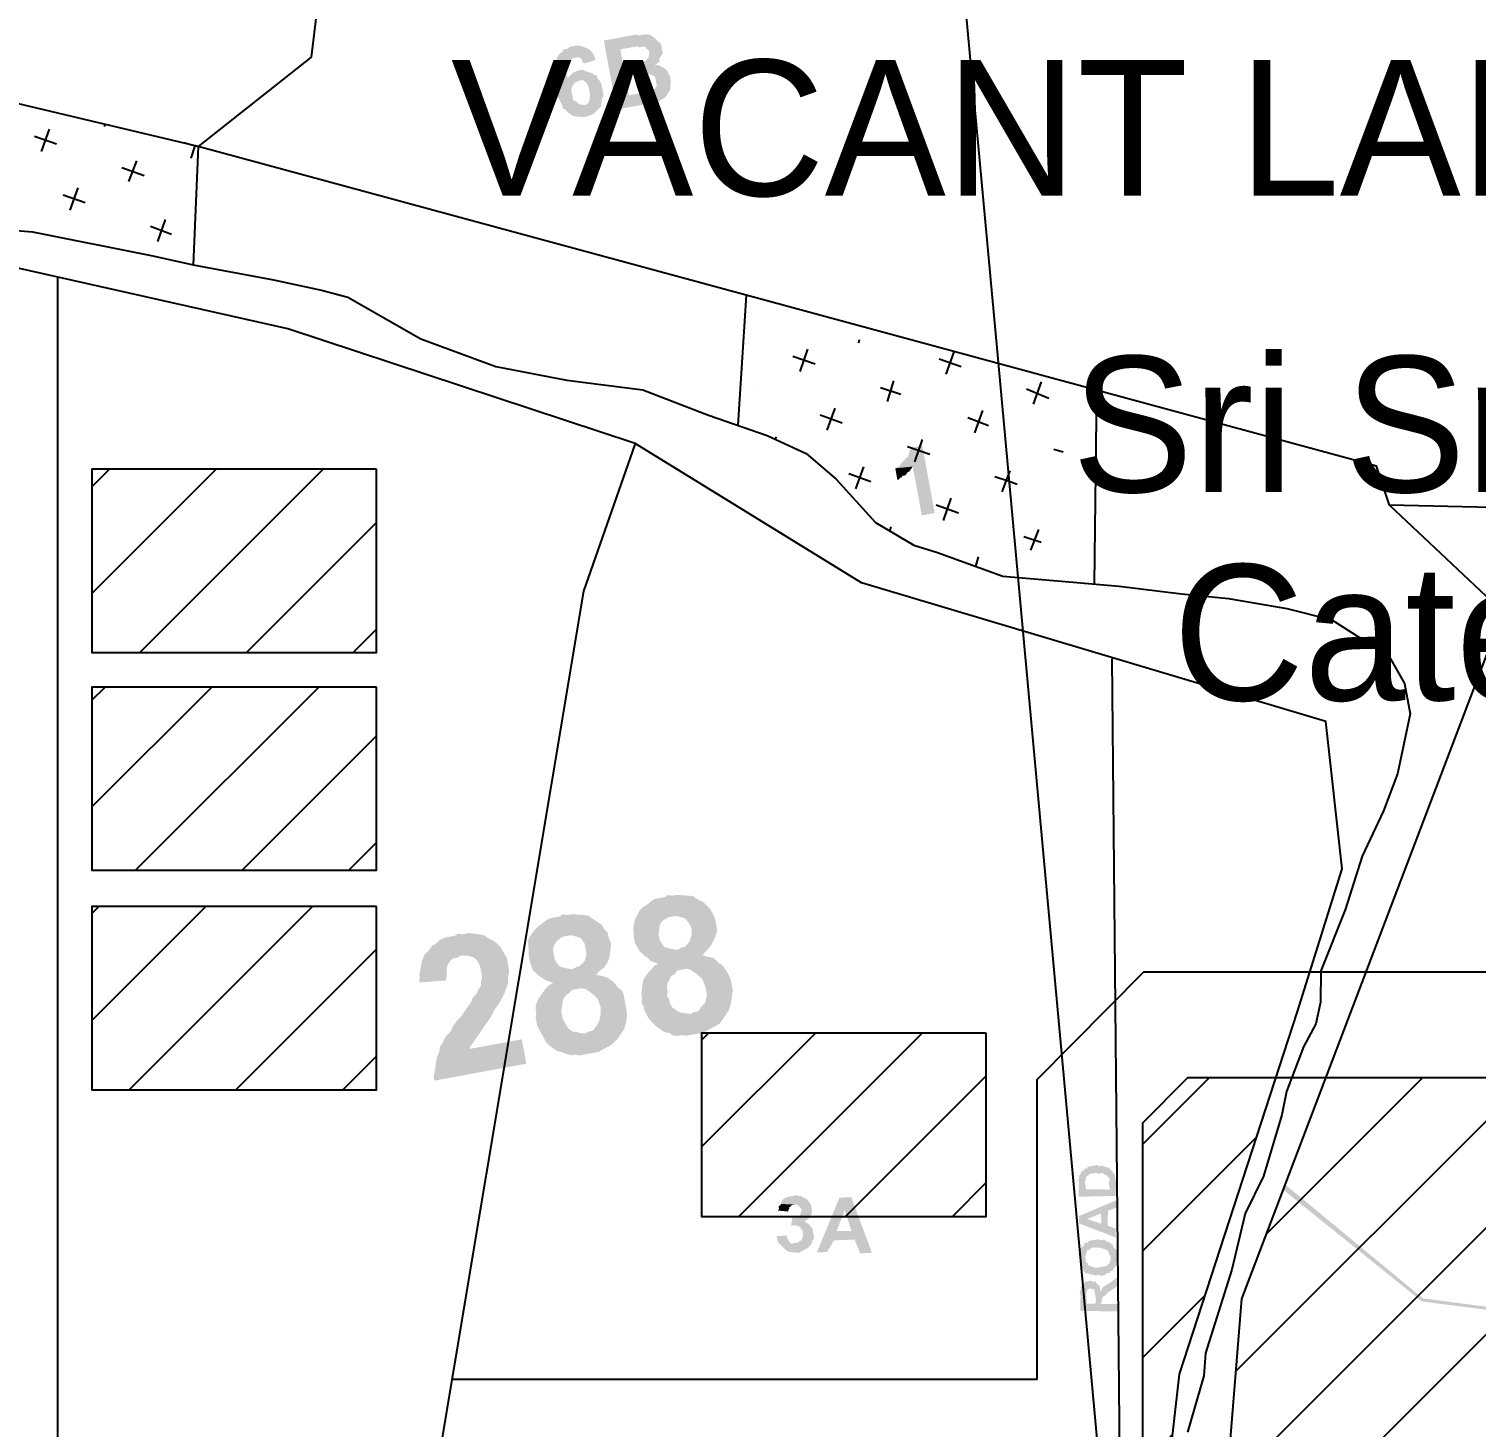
# Model space of a CAD drawing. Header units: metres. Extents: x 297 to 3998, y 336 to 1712.
# Drawn here: x 3337.9 to 3433.7, y 1351.8 to 1444.5 of the extents above; entities that cross this region are included whole.
import ezdxf

# ---------------------------------------------------------------- set-up
doc = ezdxf.new("R2010")
doc.units = ezdxf.units.M
doc.header["$MEASUREMENT"] = 0
doc.styles.get("Standard").update_dxf_attribs({"font": 'CENSCBK.TTF'})
pattern_1 = [(45, (-2513.5867, 677.9554), (-3.535534, 3.535534), [])]

msp = doc.modelspace()

# ---------------------------------------------------------------- hatches: boundary and pattern name
at = {"linetype": 'Continuous'}
for points in [[(3373.932, 1443.311), (3373.647, 1443.259), (3373.569, 1443.146), (3373.283, 1443.093), (3373.206, 1442.981), (3373.128, 1442.868), (3373.033, 1442.85), (3372.955, 1442.738), (3372.877, 1442.625), (3372.8, 1442.512), (3372.817, 1442.417), (3373.977, 1442.532), (3374.168, 1442.567), (3374.263, 1442.585), (3374.376, 1442.507), (3374.488, 1442.429), (3374.523, 1442.239), (3374.636, 1442.161), (3375.38, 1442.397), (3375.363, 1442.492), (3375.197, 1442.855), (3374.954, 1443.106), (3374.634, 1443.244), (3374.218, 1443.364), (3374.027, 1443.329)], [(3377.836, 1444.031), (3375.931, 1443.68), (3376.774, 1439.11), (3378.392, 1439.408), (3378.678, 1439.461), (3378.963, 1439.513), (3379.249, 1439.566), (3379.535, 1439.619), (3379.707, 1439.749), (3379.976, 1439.897), (3380.131, 1440.122), (3380.286, 1440.348), (3380.346, 1440.556), (3377.585, 1440.047), (3377.357, 1441.285), (3378.119, 1441.425), (3380.023, 1441.776), (3379.798, 1441.931), (3379.477, 1442.069), (3379.286, 1442.034), (3379.632, 1442.294), (3379.597, 1442.485), (3377.217, 1442.046), (3377.024, 1443.094), (3377.595, 1443.199), (3379.594, 1443.567), (3379.482, 1443.645), (3379.351, 1443.818), (3379.126, 1443.973), (3379.013, 1444.051), (3378.71, 1444.093), (3378.615, 1444.076), (3378.234, 1444.006), (3378.121, 1444.083), (3377.931, 1444.048)], [(3379.594, 1443.567), (3377.595, 1443.199), (3378.166, 1443.304), (3378.279, 1443.226), (3378.374, 1443.244), (3378.47, 1443.261), (3378.66, 1443.297), (3378.677, 1443.201), (3378.79, 1443.124), (3378.903, 1443.046), (3378.938, 1442.856), (3378.896, 1442.552), (3378.645, 1442.309), (3378.359, 1442.257), (3377.979, 1442.187), (3377.217, 1442.046), (3379.597, 1442.485), (3379.675, 1442.598), (3379.83, 1442.823), (3379.812, 1442.918), (3379.777, 1443.109), (3379.725, 1443.394), (3379.707, 1443.49)], [(3372.817, 1442.417), (3372.74, 1442.304), (3372.662, 1442.191), (3372.679, 1442.096), (3372.602, 1441.983), (3372.619, 1441.888), (3372.637, 1441.793), (3372.654, 1441.698), (3372.594, 1441.49), (3372.612, 1441.395), (3372.629, 1441.299), (3372.664, 1441.109), (3372.752, 1440.633), (3372.805, 1440.347), (3372.875, 1439.966), (3373.023, 1439.698), (3373.188, 1439.335), (3373.206, 1439.24), (3373.223, 1439.145), (3373.318, 1439.162), (3373.562, 1438.912), (3373.9, 1438.679), (3374.203, 1438.636), (3374.601, 1438.611), (3374.887, 1438.664), (3375.25, 1438.829), (3375.501, 1439.072), (3375.751, 1439.315), (3375.734, 1439.41), (3375.794, 1439.618), (3374.651, 1439.408), (3374.348, 1439.45), (3374.123, 1439.606), (3373.897, 1439.761), (3373.845, 1440.047), (3373.774, 1440.428), (3373.835, 1440.635), (3373.99, 1440.861), (3374.258, 1441.009), (3375.478, 1441.332), (3375.365, 1441.41), (3375.27, 1441.392), (3373.539, 1441.172), (3373.521, 1441.267), (3373.451, 1441.648), (3373.494, 1441.951), (3373.632, 1442.272), (3373.882, 1442.515), (3373.977, 1442.532)], [(3374.23, 1441.693), (3373.867, 1441.527), (3373.617, 1441.284), (3373.539, 1441.172), (3375.27, 1441.392), (3375.253, 1441.487), (3374.837, 1441.608), (3374.516, 1441.745), (3374.421, 1441.728)], [(3380.023, 1441.776), (3378.119, 1441.425), (3378.214, 1441.442), (3378.69, 1441.53), (3379.106, 1441.41), (3379.332, 1441.255), (3379.384, 1440.969), (3379.437, 1440.683), (3379.359, 1440.571), (3379.281, 1440.458), (3379.186, 1440.44), (3379.109, 1440.328), (3379.013, 1440.31), (3378.918, 1440.292), (3377.585, 1440.047), (3380.346, 1440.556), (3380.329, 1440.651), (3380.371, 1440.954), (3380.336, 1441.144), (3380.301, 1441.335), (3380.153, 1441.603), (3380.136, 1441.698)], [(3375.478, 1441.332), (3374.258, 1441.009), (3374.544, 1441.061), (3374.769, 1440.906), (3374.917, 1440.638), (3374.97, 1440.352), (3375.022, 1440.067), (3374.98, 1439.764), (3374.919, 1439.556), (3374.747, 1439.425), (3374.651, 1439.408), (3375.794, 1439.618), (3375.776, 1439.714), (3375.914, 1440.034), (3375.844, 1440.415), (3375.774, 1440.796), (3375.626, 1441.064), (3375.513, 1441.142)], [(3397.019, 1416.852), (3396.352, 1416.729), (3396.257, 1416.712), (3396.275, 1416.617), (3396.197, 1416.504), (3396.137, 1416.296), (3396.077, 1416.088), (3395.982, 1416.07), (3395.904, 1415.958), (3395.653, 1415.715), (3395.498, 1415.489), (3395.23, 1415.341), (3396.39, 1415.457), (3396.987, 1412.22), (3397.843, 1412.377)], [(3395.23, 1415.341), (3395.37, 1414.58), (3395.466, 1414.597), (3395.543, 1414.71), (3395.638, 1414.727), (3395.716, 1414.84), (3395.907, 1414.875), (3395.984, 1414.988), (3396.062, 1415.101), (3396.157, 1415.118), (3396.235, 1415.231), (3396.312, 1415.344), (3396.39, 1415.457)], [(3380.161, 1387.069), (3379.988, 1386.938), (3379.703, 1386.886), (3379.322, 1386.816), (3379.054, 1386.668), (3378.803, 1386.425), (3378.535, 1386.277), (3378.285, 1386.034), (3378.147, 1385.713), (3377.991, 1385.488), (3377.949, 1385.185), (3380.424, 1385.641), (3380.71, 1385.693), (3380.918, 1385.633), (3381.334, 1385.513), (3381.594, 1385.167), (3381.76, 1384.804), (3381.735, 1384.406), (3381.614, 1383.99), (3381.286, 1383.634), (3381.096, 1383.599), (3380.828, 1383.451), (3378.638, 1383.047), (3378.863, 1382.892), (3378.994, 1382.719), (3379.522, 1382.521), (3379.254, 1382.373), (3379.099, 1382.148), (3378.848, 1381.905), (3378.693, 1381.679), (3378.538, 1381.454), (3378.495, 1381.151), (3378.453, 1380.848), (3378.41, 1380.544), (3378.463, 1380.259), (3378.42, 1379.956), (3378.568, 1379.688), (3378.621, 1379.402), (3378.768, 1379.134), (3378.916, 1378.866), (3379.159, 1378.615), (3379.402, 1378.365), (3379.628, 1378.209), (3379.853, 1378.054), (3379.966, 1377.976), (3380.269, 1377.934), (3380.495, 1377.778), (3380.798, 1377.736), (3381.084, 1377.789), (3381.387, 1377.746), (3381.672, 1377.799), (3381.958, 1377.851), (3382.244, 1377.904), (3382.529, 1377.956), (3382.797, 1378.104), (3383.065, 1378.252), (3383.333, 1378.4), (3383.602, 1378.548), (3383.757, 1378.773), (3383.912, 1378.999), (3384.068, 1379.224), (3384.223, 1379.45), (3384.283, 1379.658), (3381.712, 1379.184), (3381.409, 1379.227), (3381.106, 1379.269), (3380.898, 1379.329), (3380.673, 1379.485), (3380.447, 1379.64), (3380.299, 1379.908), (3380.247, 1380.194), (3380.116, 1380.367), (3380.159, 1380.67), (3380.106, 1380.955), (3380.149, 1381.259), (3380.304, 1381.484), (3380.364, 1381.692), (3380.632, 1381.84), (3380.788, 1382.065), (3381.073, 1382.118), (3383.549, 1382.574), (3383.193, 1382.902), (3382.682, 1383.005), (3382.474, 1383.065), (3382.629, 1383.291), (3382.88, 1383.534), (3383.113, 1383.872), (3383.25, 1384.193), (3383.388, 1384.513), (3383.431, 1384.817), (3383.361, 1385.197), (3383.308, 1385.483), (3383.143, 1385.846), (3382.995, 1386.114), (3382.752, 1386.365), (3382.509, 1386.615), (3382.188, 1386.753), (3381.85, 1386.986), (3381.547, 1387.029), (3381.148, 1387.054), (3380.75, 1387.079), (3380.464, 1387.026)], [(3373.211, 1385.788), (3373.038, 1385.658), (3372.657, 1385.588), (3372.372, 1385.535), (3372.104, 1385.387), (3371.758, 1385.127), (3371.585, 1384.996), (3371.334, 1384.753), (3371.101, 1384.415), (3370.946, 1384.19), (3370.904, 1383.886), (3373.474, 1384.36), (3373.76, 1384.413), (3373.968, 1384.353), (3374.384, 1384.232), (3374.644, 1383.887), (3374.714, 1383.506), (3374.785, 1383.125), (3374.664, 1382.709), (3374.336, 1382.353), (3374.146, 1382.318), (3373.878, 1382.17), (3371.593, 1381.749), (3371.818, 1381.594), (3372.044, 1381.439), (3372.572, 1381.241), (3372.304, 1381.093), (3372.054, 1380.85), (3371.898, 1380.624), (3371.743, 1380.399), (3371.588, 1380.173), (3371.45, 1379.853), (3371.407, 1379.549), (3371.46, 1379.264), (3371.417, 1378.961), (3371.47, 1378.675), (3371.523, 1378.389), (3371.67, 1378.121), (3371.818, 1377.853), (3371.966, 1377.585), (3372.114, 1377.317), (3372.357, 1377.067), (3372.583, 1376.911), (3372.808, 1376.756), (3373.016, 1376.696), (3373.224, 1376.636), (3373.545, 1376.498), (3373.848, 1376.455), (3374.038, 1376.49), (3374.341, 1376.448), (3374.722, 1376.518), (3375.008, 1376.571), (3375.293, 1376.623), (3375.579, 1376.676), (3375.847, 1376.824), (3376.115, 1376.972), (3376.383, 1377.119), (3376.556, 1377.25), (3376.807, 1377.493), (3376.962, 1377.718), (3377.117, 1377.944), (3377.273, 1378.169), (3377.333, 1378.377), (3374.667, 1377.886), (3374.364, 1377.929), (3374.156, 1377.989), (3373.853, 1378.031), (3373.627, 1378.187), (3373.497, 1378.359), (3373.349, 1378.627), (3373.201, 1378.896), (3373.166, 1379.086), (3373.114, 1379.372), (3373.156, 1379.675), (3373.199, 1379.978), (3373.259, 1380.186), (3373.414, 1380.411), (3373.587, 1380.542), (3373.838, 1380.785), (3374.123, 1380.837), (3376.599, 1381.293), (3376.148, 1381.604), (3375.732, 1381.724), (3375.429, 1381.767), (3375.584, 1381.992), (3375.93, 1382.253), (3376.163, 1382.591), (3376.3, 1382.912), (3376.343, 1383.215), (3376.386, 1383.518), (3376.411, 1383.917), (3376.263, 1384.185), (3376.193, 1384.566), (3375.95, 1384.816), (3375.802, 1385.084), (3375.463, 1385.317), (3375.238, 1385.473), (3374.9, 1385.706), (3374.597, 1385.748), (3374.198, 1385.773), (3373.8, 1385.798), (3373.514, 1385.746)], [(3377.949, 1385.185), (3377.889, 1384.977), (3377.899, 1384.388), (3377.986, 1383.912), (3378.282, 1383.376), (3378.638, 1383.047), (3380.828, 1383.451), (3380.733, 1383.433), (3380.221, 1383.536), (3380.013, 1383.596), (3379.901, 1383.674), (3379.77, 1383.847), (3379.623, 1384.115), (3379.57, 1384.4), (3379.552, 1384.496), (3379.595, 1384.799), (3379.638, 1385.102), (3379.793, 1385.327), (3379.966, 1385.458), (3380.234, 1385.606), (3380.424, 1385.641)], [(3366.261, 1384.507), (3366.088, 1384.377), (3365.707, 1384.307), (3365.422, 1384.254), (3365.058, 1384.089), (3364.808, 1383.846), (3364.54, 1383.698), (3364.307, 1383.36), (3364.056, 1383.117), (3363.918, 1382.796), (3363.858, 1382.588), (3366.429, 1383.062), (3366.922, 1383.054), (3367.338, 1382.934), (3367.581, 1382.684), (3367.747, 1382.32), (3367.817, 1381.939), (3367.87, 1381.654), (3367.809, 1381.446), (3367.784, 1381.047), (3367.629, 1380.822), (3367.491, 1380.501), (3367.241, 1380.258), (3367.181, 1380.05), (3366.948, 1379.712), (3366.792, 1379.487), (3366.637, 1379.261), (3366.482, 1379.036), (3366.231, 1378.792), (3366.076, 1378.567), (3365.92, 1378.341), (3365.783, 1378.021), (3365.532, 1377.778), (3365.377, 1377.552), (3365.239, 1377.232), (3365.084, 1377.006), (3365.041, 1376.703), (3364.903, 1376.382), (3364.843, 1376.174), (3364.801, 1375.871), (3364.758, 1375.568), (3364.715, 1375.265), (3364.655, 1375.057), (3364.708, 1374.771), (3370.801, 1375.894), (3370.503, 1377.512), (3367.076, 1376.881), (3367.058, 1376.976), (3367.213, 1377.202), (3367.524, 1377.653), (3367.835, 1378.104), (3368.145, 1378.555), (3368.456, 1379.006), (3368.749, 1379.552), (3369.06, 1380.003), (3369.353, 1380.549), (3369.413, 1380.757), (3369.551, 1381.078), (3369.611, 1381.286), (3369.576, 1381.476), (3369.618, 1381.779), (3369.661, 1382.082), (3369.608, 1382.368), (3369.556, 1382.654), (3369.503, 1382.939), (3369.373, 1383.112), (3369.077, 1383.648), (3368.721, 1383.976), (3368.175, 1384.27), (3367.95, 1384.425), (3367.646, 1384.467), (3367.343, 1384.51), (3367.04, 1384.553), (3366.85, 1384.518), (3366.564, 1384.465)], [(3370.904, 1383.886), (3370.939, 1383.696), (3370.949, 1383.107), (3371.036, 1382.631), (3371.237, 1382.077), (3371.593, 1381.749), (3373.878, 1382.17), (3373.782, 1382.153), (3373.271, 1382.255), (3373.063, 1382.316), (3372.951, 1382.393), (3372.82, 1382.566), (3372.672, 1382.834), (3372.62, 1383.12), (3372.602, 1383.215), (3372.55, 1383.501), (3372.687, 1383.821), (3372.843, 1384.047), (3373.016, 1384.177), (3373.188, 1384.307), (3373.474, 1384.36)], [(3363.858, 1382.588), (3363.816, 1382.285), (3363.756, 1382.077), (3363.713, 1381.774), (3363.748, 1381.583), (3363.705, 1381.28), (3365.454, 1381.406), (3365.514, 1381.614), (3365.522, 1382.107), (3365.564, 1382.41), (3365.797, 1382.749), (3365.97, 1382.879), (3366.256, 1382.932), (3366.429, 1383.062)], [(3383.549, 1382.574), (3381.073, 1382.118), (3381.169, 1382.136), (3381.454, 1382.188), (3381.662, 1382.128), (3382.113, 1381.817), (3382.469, 1381.489), (3382.669, 1380.936), (3382.757, 1380.459), (3382.654, 1379.948), (3382.326, 1379.593), (3382.171, 1379.367), (3381.885, 1379.314), (3381.712, 1379.184), (3384.283, 1379.658), (3384.343, 1379.866), (3384.386, 1380.169), (3384.428, 1380.472), (3384.471, 1380.775), (3384.401, 1381.156), (3384.348, 1381.442), (3384.183, 1381.805), (3384.035, 1382.073), (3383.905, 1382.246), (3383.774, 1382.419)], [(3376.599, 1381.293), (3374.123, 1380.837), (3374.409, 1380.89), (3374.712, 1380.847), (3375.163, 1380.537), (3375.519, 1380.209), (3375.719, 1379.655), (3375.712, 1379.161), (3375.609, 1378.65), (3375.376, 1378.312), (3375.221, 1378.086), (3374.935, 1378.034), (3374.667, 1377.886), (3377.333, 1378.377), (3377.393, 1378.585), (3377.436, 1378.888), (3377.478, 1379.191), (3377.425, 1379.477), (3377.355, 1379.858), (3377.303, 1380.144), (3377.233, 1380.524), (3377.085, 1380.792), (3376.859, 1380.948), (3376.729, 1381.121)], [(3407.404, 1367.971), (3407.372, 1367.079), (3409.822, 1367.137), (3409.854, 1368.029), (3409.837, 1368.124), (3409.767, 1368.505), (3409.749, 1368.6), (3409.636, 1368.678), (3409.619, 1368.773), (3409.506, 1368.85), (3409.489, 1368.946), (3409.449, 1367.56), (3407.873, 1367.565), (3407.838, 1367.755), (3407.722, 1368.916), (3407.74, 1368.82), (3407.645, 1368.803), (3407.549, 1368.785), (3407.567, 1368.69), (3407.489, 1368.577), (3407.412, 1368.465), (3407.369, 1368.161), (3407.387, 1368.066)], [(3407.722, 1368.916), (3407.838, 1367.755), (3407.802, 1367.946), (3407.767, 1368.136), (3407.863, 1368.154), (3407.845, 1368.249), (3407.827, 1368.344), (3407.923, 1368.362), (3407.905, 1368.457), (3408, 1368.475), (3408.078, 1368.587), (3408.554, 1368.675), (3408.667, 1368.597), (3408.762, 1368.615), (3408.952, 1368.65), (3409.065, 1368.572), (3409.178, 1368.495), (3409.273, 1368.512), (3409.291, 1368.417), (3409.403, 1368.339), (3409.439, 1368.149), (3409.361, 1368.036), (3409.378, 1367.941), (3409.449, 1367.56), (3409.489, 1368.946), (3409.393, 1368.928), (3409.376, 1369.023), (3409.281, 1369.006), (3409.168, 1369.083), (3409.073, 1369.066), (3408.96, 1369.144), (3408.865, 1369.126), (3408.77, 1369.108), (3408.674, 1369.091), (3408.657, 1369.186), (3408.466, 1369.151), (3408.371, 1369.134), (3408.181, 1369.098), (3408.086, 1369.081), (3407.99, 1369.063), (3407.913, 1368.951), (3407.817, 1368.933)], [(3421.112, 1367.839), (3420.861, 1367.596), (3430.169, 1360.353)], [(3420.861, 1367.596), (3430.169, 1360.353), (3430.109, 1360.145)], [(3388.651, 1367.173), (3388.555, 1367.156), (3388.079, 1367.068), (3387.811, 1366.92), (3387.656, 1366.695), (3387.674, 1366.599), (3388.565, 1366.567), (3388.661, 1366.584), (3388.886, 1366.429), (3389.016, 1366.256), (3389.034, 1366.161), (3388.956, 1366.048), (3388.974, 1365.953), (3388.896, 1365.84), (3388.801, 1365.823), (3388.723, 1365.71), (3388.533, 1365.675), (3388.42, 1365.753), (3388.335, 1365.146), (3388.621, 1365.199), (3389.608, 1365.184), (3389.27, 1365.417), (3389.174, 1365.399), (3389.347, 1365.53), (3389.52, 1365.66), (3389.675, 1365.885), (3389.736, 1366.093), (3389.683, 1366.379), (3389.665, 1366.474), (3389.648, 1366.569), (3389.387, 1366.915), (3388.954, 1367.131), (3388.859, 1367.113), (3388.746, 1367.191)], [(3392.314, 1367.061), (3391.534, 1367.016), (3390.036, 1363.393), (3390.72, 1363.42), (3391.169, 1364.192), (3392.537, 1364.247), (3391.349, 1364.816), (3391.883, 1366.194)], [(3392.314, 1367.061), (3391.883, 1366.194), (3392.336, 1364.801), (3391.349, 1364.816), (3392.537, 1364.247), (3392.903, 1363.33), (3393.682, 1363.375)], [(3407.409, 1365.806), (3407.938, 1365.608), (3408.855, 1365.974), (3408.882, 1365.29), (3409.313, 1366.157), (3409.867, 1366.358), (3409.875, 1366.851)], [(3387.674, 1366.599), (3387.596, 1366.487), (3387.501, 1366.469), (3387.536, 1366.279), (3387.458, 1366.166), (3388.16, 1366.098), (3388.142, 1366.194), (3388.22, 1366.306), (3388.202, 1366.402), (3388.297, 1366.419), (3388.375, 1366.532), (3388.565, 1366.567)], [(3407.409, 1365.806), (3407.402, 1365.313), (3409.837, 1364.383), (3409.827, 1364.972), (3409.298, 1365.17), (3409.313, 1366.157), (3408.882, 1365.29), (3407.938, 1365.608)], [(3389.608, 1365.184), (3388.621, 1365.199), (3388.733, 1365.121), (3388.829, 1365.139), (3388.941, 1365.061), (3388.959, 1364.966), (3389.072, 1364.888), (3389.089, 1364.793), (3389.107, 1364.698), (3389.124, 1364.603), (3389.142, 1364.507), (3389.064, 1364.395), (3389.082, 1364.299), (3389.004, 1364.187), (3388.909, 1364.169), (3388.831, 1364.056), (3388.736, 1364.039), (3388.546, 1364.004), (3389.645, 1363.911), (3389.723, 1364.024), (3389.706, 1364.119), (3389.783, 1364.232), (3389.861, 1364.345), (3389.843, 1364.44), (3389.826, 1364.535), (3389.808, 1364.63), (3389.773, 1364.821), (3389.756, 1364.916), (3389.738, 1365.011), (3389.625, 1365.089)], [(3388.059, 1364.505), (3387.375, 1364.477), (3387.393, 1364.382), (3387.446, 1364.096), (3387.689, 1363.846), (3387.932, 1363.595), (3388.157, 1363.44), (3388.46, 1363.397), (3388.859, 1363.372), (3389.127, 1363.52), (3389.395, 1363.668), (3389.49, 1363.686), (3389.473, 1363.781), (3389.568, 1363.798), (3389.645, 1363.911), (3388.546, 1364.004), (3388.355, 1363.969), (3388.242, 1364.046), (3388.095, 1364.314), (3388.077, 1364.41)], [(3407.424, 1363.053), (3407.459, 1362.862), (3407.512, 1362.577), (3407.53, 1362.481), (3407.547, 1362.386), (3407.66, 1362.309), (3407.677, 1362.213), (3407.808, 1362.041), (3407.823, 1363.028), (3407.805, 1363.123), (3407.883, 1363.236), (3407.865, 1363.331), (3407.943, 1363.444), (3407.925, 1363.539), (3408.021, 1363.556), (3408.116, 1363.574), (3408.194, 1363.687), (3408.384, 1363.722), (3408.782, 1363.697), (3409.198, 1363.576), (3409.311, 1363.499), (3409.476, 1363.135), (3409.494, 1363.04), (3409.526, 1363.932), (3409.509, 1364.027), (3409.414, 1364.01), (3409.396, 1364.105), (3409.301, 1364.088), (3409.188, 1364.165), (3409.075, 1364.243), (3408.98, 1364.225), (3408.885, 1364.208), (3408.79, 1364.19), (3408.677, 1364.268), (3408.582, 1364.25), (3408.106, 1364.163), (3408.011, 1364.145), (3408.028, 1364.05), (3407.933, 1364.032), (3407.838, 1364.015), (3407.743, 1363.997), (3407.76, 1363.902), (3407.682, 1363.789), (3407.587, 1363.772), (3407.51, 1363.659), (3407.527, 1363.564), (3407.432, 1363.546), (3407.449, 1363.451), (3407.467, 1363.356), (3407.372, 1363.338), (3407.389, 1363.243), (3407.407, 1363.148)], [(3407.808, 1362.041), (3408.016, 1361.98), (3408.111, 1361.998), (3408.128, 1361.903), (3408.224, 1361.92), (3408.319, 1361.938), (3408.432, 1361.86), (3408.527, 1361.878), (3408.622, 1361.895), (3408.717, 1361.913), (3408.83, 1361.835), (3409.116, 1361.888), (3409.193, 1362), (3409.288, 1362.018), (3409.384, 1362.036), (3409.479, 1362.053), (3409.461, 1362.148), (3409.557, 1362.166), (3409.652, 1362.183), (3409.634, 1362.279), (3409.729, 1362.296), (3409.712, 1362.391), (3409.807, 1362.409), (3409.79, 1362.504), (3409.867, 1362.617), (3409.85, 1362.712), (3409.927, 1362.825), (3409.91, 1362.92), (3409.892, 1363.015), (3409.97, 1363.128), (3409.952, 1363.223), (3409.935, 1363.318), (3409.917, 1363.414), (3409.882, 1363.604), (3409.787, 1363.586), (3409.769, 1363.682), (3409.657, 1363.759), (3409.639, 1363.855), (3409.622, 1363.95), (3409.526, 1363.932), (3409.494, 1363.04), (3409.511, 1362.945), (3409.434, 1362.832), (3409.451, 1362.737), (3409.374, 1362.624), (3409.278, 1362.607), (3409.296, 1362.512), (3408.82, 1362.424), (3408.725, 1362.406), (3408.63, 1362.389), (3408.534, 1362.371), (3408.118, 1362.492), (3408.006, 1362.569), (3407.988, 1362.664), (3407.875, 1362.742), (3407.823, 1363.028)], [(3407.5, 1360.507), (3407.485, 1359.52), (3409.953, 1359.483), (3409.96, 1359.976), (3408.878, 1359.974), (3408.86, 1360.069), (3408.91, 1360.865), (3408.815, 1360.848), (3408.78, 1361.038), (3408.762, 1361.134), (3408.745, 1361.229), (3408.65, 1361.211), (3408.632, 1361.306), (3408.519, 1361.384), (3408.479, 1359.999), (3407.891, 1359.989), (3407.916, 1360.387), (3407.818, 1361.452), (3407.74, 1361.339), (3407.645, 1361.321), (3407.567, 1361.209), (3407.585, 1361.113), (3407.49, 1361.096), (3407.507, 1361.001), (3407.525, 1360.906), (3407.447, 1360.793), (3407.465, 1360.698), (3407.482, 1360.602)], [(3407.818, 1361.452), (3407.916, 1360.387), (3407.898, 1360.482), (3407.88, 1360.577), (3407.863, 1360.673), (3407.941, 1360.785), (3407.923, 1360.88), (3408.096, 1361.011), (3408.304, 1360.951), (3408.399, 1360.968), (3408.417, 1360.873), (3408.434, 1360.778), (3408.469, 1360.587), (3408.522, 1360.302), (3408.479, 1359.999), (3408.519, 1361.384), (3408.502, 1361.479), (3408.407, 1361.462), (3408.311, 1361.444), (3408.199, 1361.522), (3408.103, 1361.504), (3408.008, 1361.487), (3407.913, 1361.469)], [(3408.91, 1360.865), (3408.86, 1360.069), (3408.938, 1360.181), (3408.92, 1360.277), (3408.903, 1360.372), (3408.998, 1360.389), (3408.98, 1360.485), (3409.076, 1360.502), (3409.326, 1360.745), (3409.94, 1361.154), (3409.93, 1361.742), (3409.411, 1361.352), (3409.143, 1361.204), (3408.97, 1361.073), (3408.893, 1360.961)], [(3430.169, 1360.353), (3430.109, 1360.145), (3483.499, 1353.273)]]:
    msp.add_hatch(color=0, dxfattribs=at).paths.add_polyline_path(points)
h = msp.add_hatch()
h.set_pattern_fill('ANSI31', color=2, scale=40, style=0)
h.set_pattern_definition(pattern_1)
h.paths.add_polyline_path([(3360.881, 1403.146), (3360.881, 1415.286), (3342.033, 1415.286), (3342.033, 1403.146)])
h = msp.add_hatch()
h.set_pattern_fill('ANSI31', color=2, scale=40, style=0)
h.set_pattern_definition(pattern_1)
h.paths.add_polyline_path([(3342.033, 1400.852), (3342.033, 1388.711), (3360.881, 1388.711), (3360.881, 1400.852)])
h = msp.add_hatch()
h.set_pattern_fill('ANSI31', color=2, scale=40, style=0)
h.set_pattern_definition(pattern_1)
h.paths.add_polyline_path([(3342.033, 1386.3), (3342.033, 1374.16), (3360.881, 1374.16), (3360.881, 1386.3)])
h = msp.add_hatch()
h.set_pattern_fill('ANSI31', color=2, scale=40, style=0)
h.set_pattern_definition([(45, (-2473.2146, 669.572), (-3.535534, 3.535534), [])])
h.paths.add_polyline_path([(3382.405, 1377.916), (3382.405, 1365.776), (3401.253, 1365.776), (3401.253, 1377.916)])
h = msp.add_hatch()
h.set_pattern_fill('ANSI31', color=2, scale=40, style=0)
h.set_pattern_definition(pattern_1)
h.paths.add_polyline_path([(3420.44, 1374.982), (3414.604, 1374.982), (3411.621, 1371.971), (3411.621, 1340.466), (3412.361, 1340.385), (3414.05, 1355.327)])
h = msp.add_hatch()
h.set_pattern_fill('ANSI31', color=2, scale=40, style=0)
h.set_pattern_definition(pattern_1)
h.paths.add_polyline_path([(3446.31, 1340.462), (3446.31, 1304.52), (3462.976, 1298.77), (3494.816, 1296.658), (3540.286, 1294.141), (3532.174, 1338.092), (3527.221, 1338.092), (3527.221, 1364.929), (3525.366, 1374.982), (3423.747, 1374.982), (3418.168, 1360.307), (3414.289, 1312.44), (3413.277, 1308.316), (3439.31, 1305.853), (3439.31, 1340.462)])

# ---------------------------------------------------------------- linework, layer by layer
at = {"color": 2}
for p, q in [((3339.777, 1329.153), (3339.777, 1428.005)), ((3404.621, 1354.979), (3365.869, 1354.979))]:
    msp.add_line(p, q, dxfattribs=at)
at = {"color": 0, "linetype": 'Continuous'}
for points in [[(3358.738, 1460.593), (3356.547, 1442.569), (3349.071, 1436.663)], [(3398.633, 1459.38), (3401.974, 1423.081)], [(3349.071, 1436.663), (3328.216, 1441.617)], [(3338.698, 1436.327), (3339.214, 1437.8)], [(3342.892, 1437.997), (3342.874, 1438.093)], [(3339.693, 1436.805), (3338.219, 1437.321)], [(3348.948, 1436.652), (3348.116, 1436.893)], [(3348.594, 1435.898), (3348.852, 1436.635)], [(3349.071, 1436.663), (3348.743, 1428.826)], [(3513.339, 1434.95), (3490.908, 1433.653), (3477.315, 1406.895), (3466.544, 1412.018), (3427.967, 1412.908), (3427.097, 1415.484), (3349.071, 1436.663)], [(3344.478, 1434.34), (3345.012, 1435.718)], [(3345.49, 1434.724), (3344.017, 1435.24)], [(3340.595, 1432.443), (3341.111, 1433.917)], [(3341.589, 1432.922), (3340.116, 1433.438)], [(3346.393, 1430.362), (3346.909, 1431.835)], [(3333.003, 1431.438), (3338.104, 1431), (3346.074, 1429.417), (3348.743, 1428.826), (3354.044, 1427.834), (3357.224, 1427.14), (3358.983, 1426.677), (3363.821, 1423.926), (3368.787, 1422.085), (3373.482, 1421.178), (3378.523, 1420.532), (3382.865, 1418.871), (3386.756, 1417.521), (3389.34, 1416.323), (3391.327, 1414.622), (3393.922, 1411.753), (3396.463, 1410.253), (3398.031, 1409.754), (3402.356, 1408.189), (3406.756, 1407.818), (3410.055, 1407.54), (3414.187, 1407.022), (3417.296, 1406.709), (3421.16, 1406.042), (3424.149, 1405.313), (3427.947, 1402.863), (3428.964, 1401.082), (3429.333, 1399.083), (3428.494, 1395.089), (3427.564, 1392.653), (3426.151, 1389.637), (3425.034, 1386.084), (3423.416, 1382.045), (3423.403, 1379.975), (3423.078, 1378.537), (3422.276, 1377.011), (3421.149, 1374.047), (3420.841, 1372.514), (3419.621, 1368.45), (3418.406, 1365.962), (3417.514, 1362.254), (3415.778, 1356.717), (3415.66, 1355.218), (3414.578, 1351.475)], [(3347.292, 1430.823), (3345.914, 1431.356)], [(3385.366, 1426.811), (3384.811, 1418.196)], [(3388.928, 1421.76), (3389.445, 1423.233)], [(3392.812, 1423.657), (3392.872, 1423.865)], [(3389.923, 1422.239), (3388.45, 1422.755)], [(3399.604, 1422.054), (3398.131, 1422.57)], [(3398.61, 1421.575), (3399.126, 1423.048)], [(3401.974, 1423.081), (3412.481, 1308.366)], [(3385.927, 1420.419), (3385.927, 1420.419)], [(3395.608, 1420.235), (3394.248, 1420.673)], [(3394.709, 1419.773), (3395.147, 1421.134)], [(3405.402, 1419.972), (3403.911, 1420.583)], [(3404.39, 1419.589), (3404.906, 1421.062)], [(3408.568, 1420.513), (3408.405, 1407.679)], [(3390.73, 1417.859), (3391.246, 1419.332)], [(3391.725, 1418.338), (3390.252, 1418.854)], [(3401.406, 1418.153), (3400.028, 1418.686)], [(3400.506, 1417.692), (3401.023, 1419.165)], [(3387.285, 1417.323), (3387.363, 1417.435)], [(3377.995, 1416.989), (3374.58, 1407.205), (3361.671, 1329.815)], [(3397.523, 1416.256), (3396.049, 1416.772)], [(3396.528, 1415.777), (3397.044, 1417.251)], [(3406.354, 1416.407), (3405.73, 1416.587)], [(3393.622, 1414.454), (3392.148, 1414.97)], [(3392.627, 1413.976), (3393.143, 1415.449)], [(3403.303, 1414.269), (3402.774, 1414.467), (3401.83, 1414.785)], [(3402.308, 1413.791), (3402.704, 1414.848), (3402.842, 1415.169)], [(3399.419, 1412.373), (3397.946, 1412.889)], [(3398.425, 1411.894), (3398.941, 1413.367)], [(3427.967, 1412.908), (3435.473, 1405.825), (3418.168, 1360.307), (3414.289, 1312.44), (3413.277, 1308.316)], [(3394.902, 1411.245), (3394.962, 1411.453)], [(3404.896, 1410.429), (3403.744, 1410.807)], [(3404.205, 1409.907), (3404.739, 1411.285)], [(3400.562, 1408.842), (3400.742, 1409.466)], [(3409.565, 1402.724), (3410.179, 1340.624), (3412.188, 1340.403)]]:
    msp.add_lwpolyline(points, dxfattribs=at)
at = {"color": 7, "linetype": 'ByBlock'}
msp.add_lwpolyline([(3332.336, 1252.847), (3339.171, 1258.533), (3356.685, 1256.048), (3361.432, 1255.252), (3373.999, 1253.524), (3375.149, 1253.284), (3381.393, 1258.506), (3409.276, 1308.661), (3410.197, 1318.441), (3411.782, 1335.262), (3414.05, 1355.327), (3421.86, 1379.351), (3424.836, 1388.814), (3423.751, 1398.567), (3393.004, 1407.76), (3377.995, 1416.989), (3354.998, 1424.572), (3333.075, 1429.516)], dxfattribs=at)
at = {"color": 2}
for points in [[(3360.881, 1415.286), (3342.033, 1415.286), (3342.033, 1403.146), (3360.881, 1403.146)], [(3360.881, 1400.852), (3342.033, 1400.852), (3342.033, 1388.711), (3360.881, 1388.711)], [(3360.881, 1386.3), (3342.033, 1386.3), (3342.033, 1374.16), (3360.881, 1374.16)], [(3401.253, 1377.916), (3382.405, 1377.916), (3382.405, 1365.776), (3401.253, 1365.776)]]:
    msp.add_lwpolyline(points, close=True, dxfattribs=at)
for points in [[(3404.621, 1354.979), (3404.621, 1374.851), (3411.686, 1381.982), (3463.248, 1381.982)], [(3411.621, 1308.536), (3411.621, 1371.971), (3414.604, 1374.982), (3527.221, 1374.982)]]:
    msp.add_lwpolyline(points, dxfattribs=at)
at = {"color": 1, "linetype": 'ByBlock'}
msp.add_circle((3312.782, 1009.358), 500, dxfattribs=at)

# ---------------------------------------------------------------- texts
at = {"color": 2, "linetype": 'Continuous'}
msp.add_text('VACANT LAND ', height=9, dxfattribs=at).set_placement((3365.808, 1433.394))
at = {"color": 4, "linetype": 'Continuous'}
for s, p in [('Sri Sri Padmavathi  ', (3406.929, 1413.769)), ('  Catering Services', (3406.929, 1399.969))]:
    msp.add_text(s, height=9, dxfattribs=at).set_placement(p)

doc.saveas('drawing.dxf')
